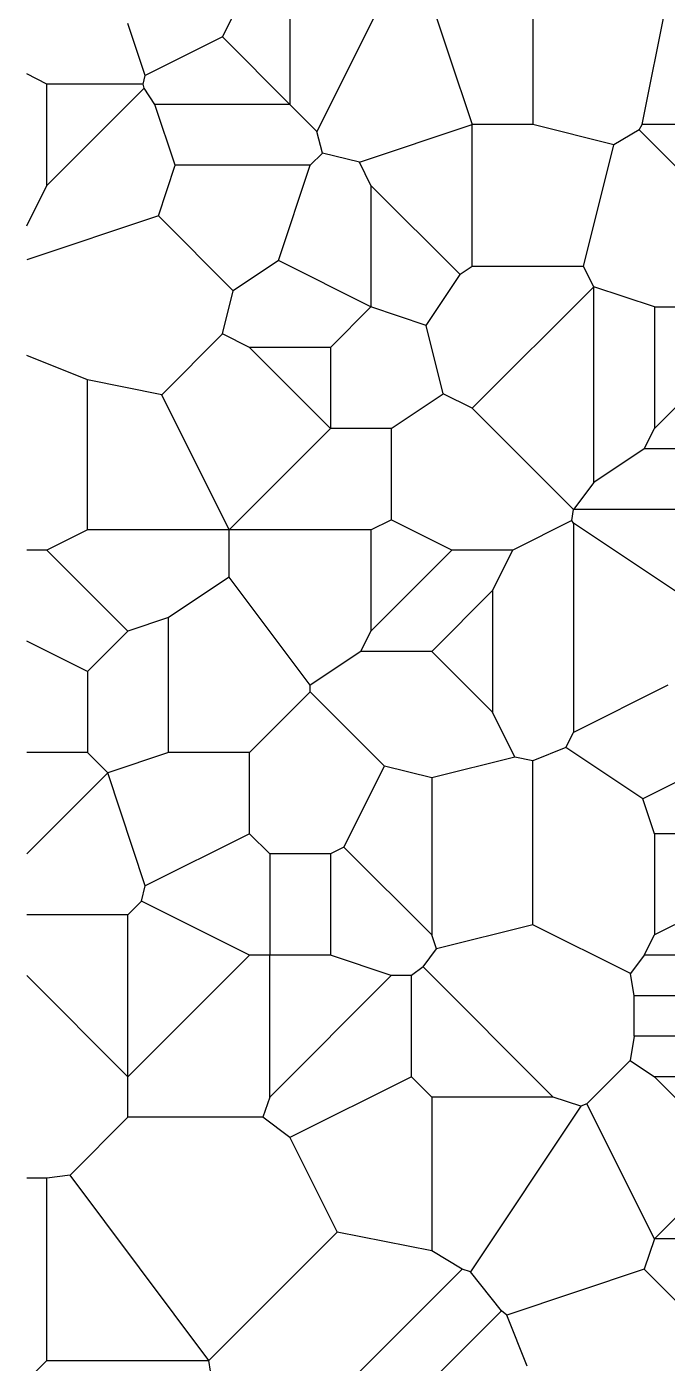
# Model space of a CAD drawing. Extents: x 0 to 238, y 0 to 198.
# Drawn here: x 0 to 41.8, y 66.9 to 154.1 of the extents above; entities that cross this region are included whole.
import ezdxf

# ---------------------------------------------------------------- set-up
doc = ezdxf.new("R2010")
doc.units = 0

msp = doc.modelspace()

# ---------------------------------------------------------------- linework, layer by layer
at = {"layer": 'Layer 1', "color": 8}
for points in [[(17.197895, 157.885578), (17.197895, 149.066145)], [(12.788178, 153.475862), (14.552065, 157.003635)], [(23.81247, 157.003635), (18.961782, 147.302258)], [(26.017328, 157.003635), (29.10413, 147.74323)], [(33.072875, 155.68072), (33.072875, 147.74323)], [(40.216616, 147.74323), (41.804114, 155.68072)], [(7.748502, 150.956024), (6.614575, 154.357805)], [(12.788178, 153.475862), (7.748502, 150.956024)], [(17.197895, 149.066145), (12.788178, 153.475862)], [(1.322915, 150.38906), (0, 151.050518)], [(7.606761, 150.38906), (1.322915, 150.38906)], [(1.322915, 143.774485), (1.322915, 150.38906)], [(7.672907, 150.124477), (1.322915, 143.774485)], [(7.606761, 150.38906), (7.748502, 150.956024)], [(7.672907, 150.124477), (7.606761, 150.38906)], [(8.378462, 149.066145), (7.672907, 150.124477)], [(17.197895, 149.066145), (8.378462, 149.066145)], [(9.701377, 145.0974), (8.378462, 149.066145)], [(18.961782, 147.302258), (17.197895, 149.066145)], [(17.197895, 149.066145), (17.197895, 149.066145)], [(21.733604, 145.286388), (29.10413, 147.74323)], [(29.10413, 138.482825), (29.10413, 147.74323)], [(33.072875, 147.74323), (29.10413, 147.74323)], [(29.10413, 147.74323), (29.10413, 147.74323)], [(38.364535, 146.420315), (33.072875, 147.74323)], [(40.018179, 147.412501), (40.216616, 147.74323)], [(48.947855, 147.74323), (40.216616, 147.74323)], [(19.314559, 145.891149), (18.961782, 147.302258)], [(40.018179, 147.412501), (38.364535, 146.420315)], [(43.656195, 143.774485), (40.018179, 147.412501)], [(18.52081, 145.0974), (19.314559, 145.891149)], [(21.733604, 145.286388), (19.314559, 145.891149)], [(36.380163, 138.482825), (38.364535, 146.420315)], [(8.598948, 141.790113), (9.701377, 145.0974)], [(18.52081, 145.0974), (9.701377, 145.0974)], [(16.441944, 138.860801), (18.52081, 145.0974)], [(22.489555, 143.774485), (21.733604, 145.286388)], [(0, 141.128655), (1.322915, 143.774485)], [(22.489555, 143.774485), (22.489555, 135.836995)], [(22.489555, 143.774485), (28.310381, 137.953659)], [(8.598948, 141.790113), (0, 138.923797)], [(13.493733, 136.895327), (8.598948, 141.790113)], [(16.441944, 138.860801), (13.493733, 136.895327)], [(22.489555, 135.836995), (16.441944, 138.860801)], [(26.097505, 134.634345), (28.310381, 137.953659)], [(29.10413, 138.482825), (28.310381, 137.953659)], [(36.380163, 138.482825), (29.10413, 138.482825)], [(37.04162, 137.15991), (36.380163, 138.482825)], [(37.04162, 137.15991), (29.10413, 129.22242)], [(41.010365, 135.836995), (37.04162, 137.15991)], [(37.04162, 124.371732), (37.04162, 137.15991)], [(37.04162, 137.15991), (37.04162, 137.15991)], [(12.788178, 134.073108), (13.493733, 136.895327)], [(19.843725, 133.191165), (22.489555, 135.836995)], [(26.097505, 134.634345), (22.489555, 135.836995)], [(22.489555, 135.836995), (22.489555, 135.836995)], [(41.010365, 135.836995), (41.010365, 127.899505)], [(41.010365, 135.836995), (43.656195, 135.836995)], [(27.214251, 130.167359), (26.097505, 134.634345)], [(12.788178, 134.073108), (8.819433, 130.104363)], [(14.552065, 133.191165), (12.788178, 134.073108)], [(19.843725, 133.191165), (14.552065, 133.191165)], [(19.843725, 127.899505), (14.552065, 133.191165)], [(19.843725, 133.191165), (19.843725, 127.899505)], [(3.968745, 131.074501), (0, 132.661999)], [(44.97911, 131.86825), (41.010365, 127.899505)], [(8.819433, 130.104363), (3.968745, 131.074501)], [(3.968745, 121.28493), (3.968745, 131.074501)], [(13.22915, 121.28493), (8.819433, 130.104363)], [(23.81247, 127.899505), (27.214251, 130.167359)], [(29.10413, 129.22242), (27.214251, 130.167359)], [(35.718705, 122.607845), (29.10413, 129.22242)], [(13.22915, 121.28493), (19.843725, 127.899505)], [(23.81247, 127.899505), (19.843725, 127.899505)], [(19.843725, 127.899505), (19.843725, 127.899505)], [(23.81247, 127.899505), (23.81247, 121.946388)], [(40.348908, 126.57659), (41.010365, 127.899505)], [(40.348908, 126.57659), (37.04162, 124.371732)], [(44.97911, 126.57659), (40.348908, 126.57659)], [(37.04162, 124.371732), (35.718705, 122.607845)], [(35.616942, 121.895506), (35.718705, 122.607845)], [(46.302025, 122.607845), (35.718705, 122.607845)], [(35.718705, 122.607845), (35.718705, 122.607845)], [(22.489555, 121.28493), (23.81247, 121.946388)], [(27.781215, 119.962015), (23.81247, 121.946388)], [(35.616942, 121.895506), (31.74996, 119.962015)], [(35.718705, 121.725902), (35.616942, 121.895506)], [(42.900244, 116.938209), (35.718705, 121.725902)], [(35.718705, 121.725902), (35.718705, 108.05578)], [(3.968745, 121.28493), (1.322915, 119.962015)], [(13.22915, 121.28493), (3.968745, 121.28493)], [(22.489555, 121.28493), (13.22915, 121.28493)], [(13.22915, 121.28493), (13.22915, 121.28493)], [(13.22915, 118.198128), (13.22915, 121.28493)], [(13.22915, 121.28493), (13.22915, 121.28493)], [(22.489555, 121.28493), (22.489555, 114.670355)], [(1.322915, 119.962015), (0, 119.962015)], [(6.614575, 114.670355), (1.322915, 119.962015)], [(27.781215, 119.962015), (22.489555, 114.670355)], [(31.74996, 119.962015), (27.781215, 119.962015)], [(30.427045, 117.316185), (31.74996, 119.962015)], [(13.22915, 118.198128), (9.260405, 115.552298)], [(18.52081, 111.142582), (13.22915, 118.198128)], [(30.427045, 117.316185), (26.4583, 113.34744)], [(30.427045, 117.316185), (30.427045, 109.378695)], [(9.260405, 115.552298), (6.614575, 114.670355)], [(9.260405, 106.732865), (9.260405, 115.552298)], [(6.614575, 114.670355), (3.968745, 112.024525)], [(21.828098, 113.34744), (22.489555, 114.670355)], [(3.968745, 112.024525), (0, 114.008898)], [(21.828098, 113.34744), (18.52081, 111.142582)], [(26.4583, 113.34744), (21.828098, 113.34744)], [(26.4583, 113.34744), (30.427045, 109.378695)], [(3.968745, 112.024525), (3.968745, 106.732865)], [(18.52081, 110.70161), (18.52081, 111.142582)], [(41.892308, 111.142582), (35.718705, 108.05578)], [(18.52081, 110.70161), (14.552065, 106.732865)], [(23.371498, 105.850922), (18.52081, 110.70161)], [(31.896951, 106.438884), (30.427045, 109.378695)], [(35.222612, 107.063594), (35.718705, 108.05578)], [(3.968745, 106.732865), (0, 106.732865)], [(5.29166, 105.40995), (3.968745, 106.732865)], [(9.260405, 106.732865), (5.29166, 105.40995)], [(14.552065, 106.732865), (9.260405, 106.732865)], [(14.552065, 101.441205), (14.552065, 106.732865)], [(35.222612, 107.063594), (33.072875, 106.203699)], [(40.254414, 103.709059), (35.222612, 107.063594)], [(20.725668, 100.559262), (23.371498, 105.850922)], [(26.4583, 105.079221), (23.371498, 105.850922)], [(31.896951, 106.438884), (26.4583, 105.079221)], [(33.072875, 106.203699), (31.896951, 106.438884)], [(33.072875, 95.488088), (33.072875, 106.203699)], [(44.538138, 105.850922), (40.254414, 103.709059)], [(5.29166, 105.40995), (0, 100.11829)], [(7.748502, 98.039424), (5.29166, 105.40995)], [(5.29166, 105.40995), (5.29166, 105.40995)], [(26.4583, 105.079221), (26.4583, 94.82663)], [(41.010365, 101.441205), (40.254414, 103.709059)], [(14.552065, 101.441205), (7.748502, 98.039424)], [(14.552065, 101.441205), (15.87498, 100.11829)], [(46.302025, 101.441205), (41.010365, 101.441205)], [(41.010365, 101.441205), (41.010365, 94.82663)], [(20.725668, 100.559262), (19.843725, 100.11829)], [(20.725668, 100.559262), (26.4583, 94.82663)], [(19.843725, 100.11829), (15.87498, 100.11829)], [(15.87498, 100.11829), (15.87498, 93.503715)], [(19.843725, 100.11829), (19.843725, 93.503715)], [(7.496518, 97.031488), (7.748502, 98.039424)], [(7.496518, 97.031488), (6.614575, 96.149545)], [(14.552065, 93.503715), (7.496518, 97.031488)], [(6.614575, 96.149545), (0, 96.149545)], [(6.614575, 85.566225), (6.614575, 96.149545)], [(43.656195, 96.149545), (41.010365, 94.82663)], [(33.072875, 95.488088), (26.763588, 93.910766)], [(39.44692, 92.301065), (33.072875, 95.488088)], [(26.763588, 93.910766), (26.4583, 94.82663)], [(40.348908, 93.503715), (41.010365, 94.82663)], [(14.552065, 93.503715), (6.614575, 85.566225)], [(15.87498, 93.503715), (14.552065, 93.503715)], [(19.843725, 93.503715), (15.87498, 93.503715)], [(15.87498, 93.503715), (15.87498, 93.503715)], [(15.87498, 84.24331), (15.87498, 93.503715)], [(23.81247, 92.1808), (19.843725, 93.503715)], [(25.891336, 92.747764), (26.763588, 93.910766)], [(40.348908, 93.503715), (39.44692, 92.301065)], [(48.947855, 93.503715), (40.348908, 93.503715)], [(25.891336, 92.747764), (25.135385, 92.1808)], [(25.891336, 92.747764), (34.39579, 84.24331)], [(6.614575, 85.566225), (0, 92.1808)], [(23.81247, 92.1808), (15.87498, 84.24331)], [(25.135385, 92.1808), (23.81247, 92.1808)], [(25.135385, 85.566225), (25.135385, 92.1808)], [(39.68745, 90.857885), (39.44692, 92.301065)], [(48.947855, 90.857885), (39.68745, 90.857885)], [(39.68745, 88.212055), (39.68745, 90.857885)], [(39.68745, 88.212055), (39.422867, 86.624557)], [(48.947855, 88.212055), (39.68745, 88.212055)], [(39.422867, 86.624557), (36.600648, 83.802338)], [(39.422867, 86.624557), (41.010365, 85.566225)], [(6.614575, 82.920395), (6.614575, 85.566225)], [(6.614575, 85.566225), (6.614575, 85.566225)], [(25.135385, 85.566225), (17.197895, 81.59748)], [(26.4583, 84.24331), (25.135385, 85.566225)], [(48.947855, 85.566225), (41.010365, 85.566225)], [(43.656195, 82.920395), (41.010365, 85.566225)], [(15.87498, 84.24331), (15.434008, 82.920395)], [(34.39579, 84.24331), (26.4583, 84.24331)], [(26.4583, 84.24331), (26.4583, 74.189156)], [(36.199765, 83.641985), (34.39579, 84.24331)], [(36.600648, 83.802338), (36.199765, 83.641985)], [(41.010365, 74.982905), (36.600648, 83.802338)], [(6.614575, 82.920395), (2.834818, 79.140638)], [(15.434008, 82.920395), (6.614575, 82.920395)], [(17.197895, 81.59748), (15.434008, 82.920395)], [(36.199765, 83.641985), (28.983865, 72.818135)], [(17.197895, 81.59748), (20.284697, 75.423877)], [(1.322915, 78.95165), (0, 78.95165)], [(2.834818, 79.140638), (1.322915, 78.95165)], [(1.322915, 67.045415), (1.322915, 78.95165)], [(11.906235, 67.045415), (2.834818, 79.140638)], [(44.97911, 78.95165), (41.010365, 74.982905)], [(20.284697, 75.423877), (11.906235, 67.045415)], [(26.4583, 74.189156), (20.284697, 75.423877)], [(28.442673, 72.998533), (26.4583, 74.189156)], [(41.010365, 74.982905), (40.348908, 72.998533)], [(46.302025, 74.982905), (41.010365, 74.982905)], [(41.010365, 74.982905), (41.010365, 74.982905)], [(28.442673, 72.998533), (18.52081, 63.07667)], [(28.983865, 72.818135), (28.442673, 72.998533)], [(31.015007, 70.279207), (28.983865, 72.818135)], [(40.348908, 72.998533), (31.360867, 70.002519)], [(43.656195, 69.691245), (40.348908, 72.998533)], [(31.015007, 70.279207), (22.489555, 61.753755)], [(31.360867, 70.002519), (31.015007, 70.279207)], [(32.694899, 66.667439), (31.360867, 70.002519)], [(1.322915, 67.045415), (0, 65.7225)], [(1.322915, 67.045415), (11.906235, 67.045415)], [(12.007998, 66.333076), (11.906235, 67.045415)], [(11.906235, 67.045415), (11.906235, 67.045415)]]:
    msp.add_lwpolyline(points, dxfattribs=at)

doc.saveas('drawing.dxf')
